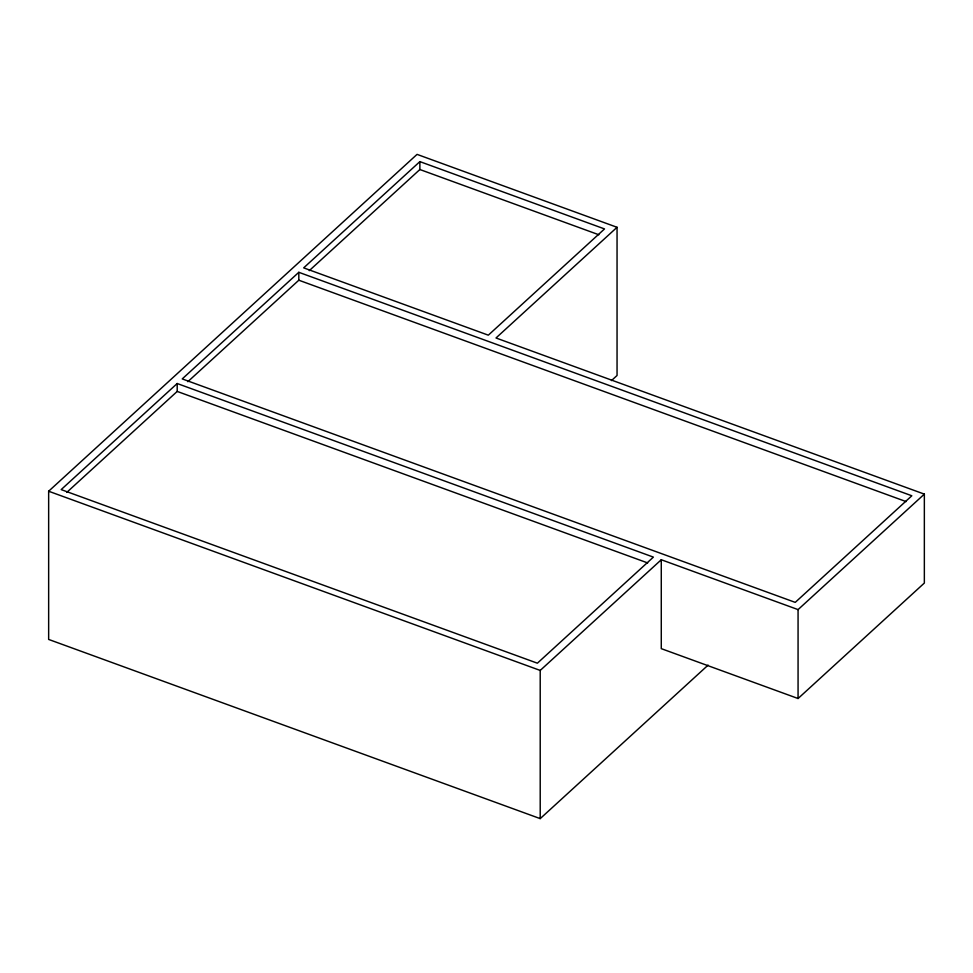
<?xml version="1.0" encoding="UTF-8"?>
<svg xmlns="http://www.w3.org/2000/svg" width="973" height="973" viewBox="0 0 973 973"><rect width="100%" height="100%" fill="white"/><g stroke="black" fill="none" stroke-linecap="round" stroke-linejoin="round"><path stroke-width="1.46" d="M708.101 665.118L540.21 818.621L48.65 639.431L48.65 491.231L417.052 154.379L617.052 227.293L617.052 375.481L611.445 380.613M177.195 383.52L61.177 489.601L537.388 663.197L653.394 557.115L177.195 383.52L177.195 391.426L66.76 492.399M298.82 272.306L182.231 378.911L795.233 602.372L911.823 495.768L298.82 272.306L298.82 280.212L187.838 381.684M419.874 161.615L303.673 267.867L488.324 335.174L604.525 228.923L419.874 161.615L419.874 169.521L309.256 270.664M617.052 227.293L495.999 337.984L924.35 494.126L924.35 583.046L798.067 698.517L661.275 648.65L661.275 559.743L798.067 609.609L924.35 494.126M540.21 818.621L540.21 670.433L661.275 559.743M419.874 169.521L598.845 234.761M298.82 280.212L906.118 501.594M177.195 391.426L647.69 562.941M48.65 491.231L540.21 670.433M798.067 609.609L798.067 698.517"/></g></svg>
